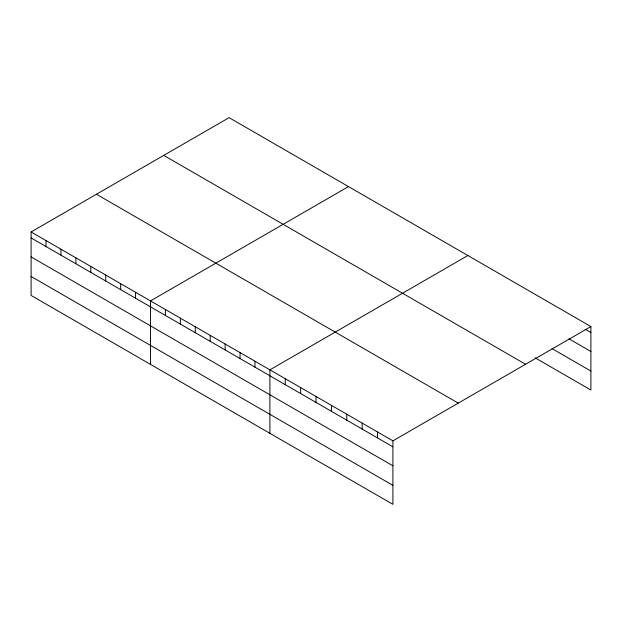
<?xml version="1.0" encoding="UTF-8"?>
<svg xmlns="http://www.w3.org/2000/svg" width="622" height="622" viewBox="0 0 622 622"><rect width="100%" height="100%" fill="white"/><g stroke="black" fill="none" stroke-linecap="round" stroke-linejoin="round"><path stroke-width="0.93" d="M31.1 231.967L392.91 440.858L392.91 504.341L31.1 295.45L31.1 231.967L229.09 117.659L590.9 326.55L590.9 390.033L535.06 357.798M348.483 186.592L150.501 300.9L150.501 364.383M467.884 255.525L269.894 369.833L269.894 433.316M392.91 440.858L590.9 326.55M585.232 329.232L590.9 332.506M569.052 338.873L590.9 351.492M552.056 348.623L590.9 371.054M163.749 155.376L525.567 364.267M96.433 194.243L458.251 403.134M31.1 237.923L392.91 446.814M31.1 256.909L392.91 465.8M31.1 276.463L392.91 485.354M377.538 431.979L377.538 437.935M362.159 423.1L362.159 429.056M346.781 414.221L346.781 420.177M331.402 405.342L331.402 411.297M316.03 396.463L316.03 402.426M300.651 387.592L300.651 393.547M285.273 378.712L285.273 384.668M254.973 361.219L254.973 367.174M240.045 352.596L240.045 358.56M225.125 343.982L225.125 349.937M210.197 335.367L210.197 341.322M195.269 326.752L195.269 332.708M180.349 318.13L180.349 324.085M165.421 309.515L165.421 315.471M135.573 292.286L135.573 298.241M120.652 283.663L120.652 289.619M105.724 275.048L105.724 281.004M90.796 266.434L90.796 272.389M75.876 257.811L75.876 263.775M60.948 249.197L60.948 255.152M46.028 240.582L46.028 246.537"/></g></svg>
